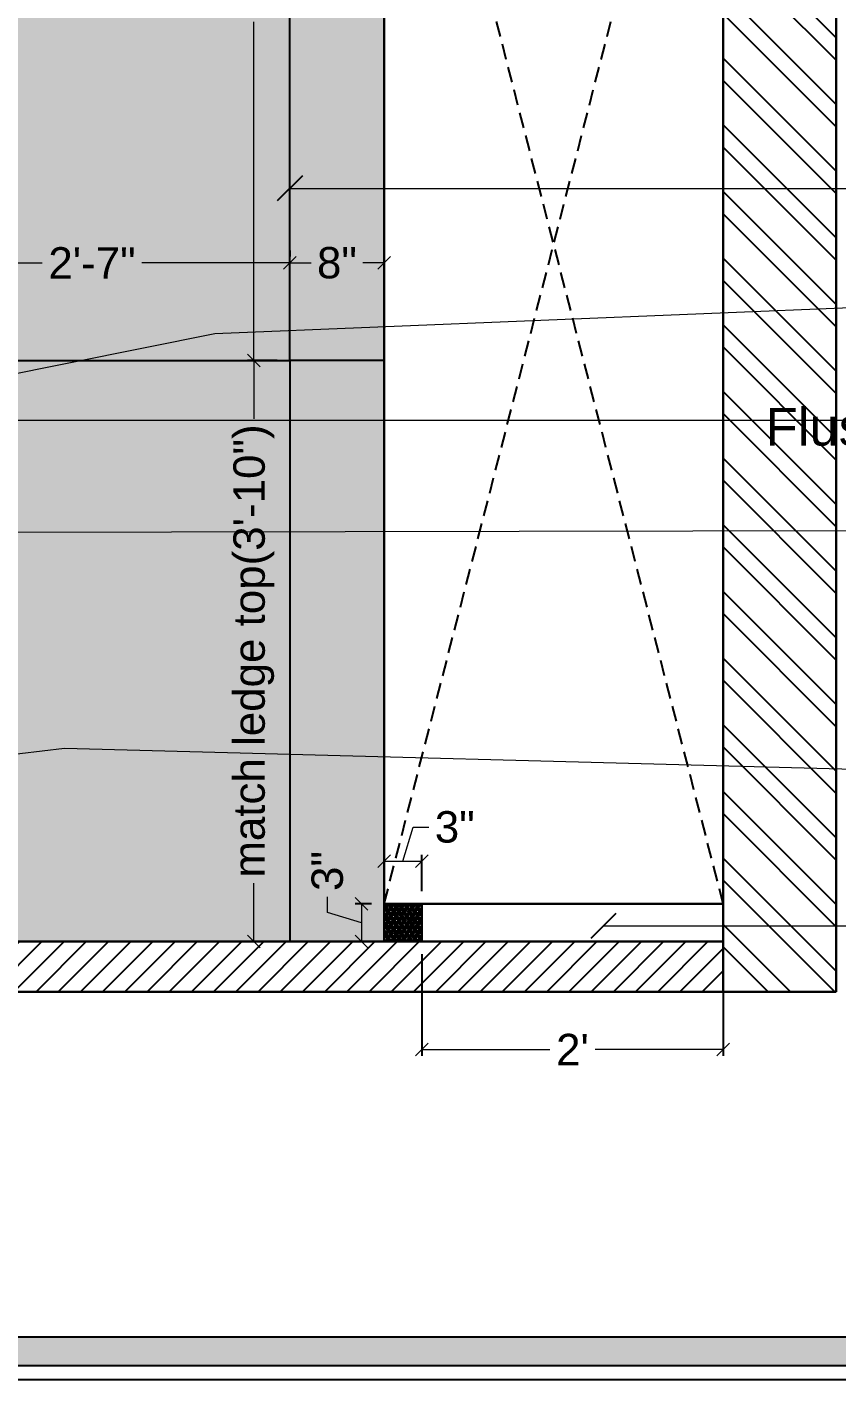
# Model space of a CAD drawing. Header units: millimetres. Extents: x 56222 to 3066687, y -650199 to -121287.
# Drawn here: x 149077.9 to 149142.3, y -184311.3 to -184203.7 of the extents above; entities that cross this region are included whole.
import ezdxf

# ---------------------------------------------------------------- set-up
doc = ezdxf.new("R2010")
doc.units = ezdxf.units.MM
doc.header["$MEASUREMENT"] = 0
doc.header["$PDMODE"] = 35
doc.linetypes.add('DASHED2', pattern=[0.375, 0.25, -0.125])
doc.layers.get('Defpoints').update_dxf_attribs({"color": 220})
doc.layers.add('AR HATCH-7', color=7, linetype='Continuous')
for name, color, linetype, lineweight in [('dim05', 1, 'Continuous', 13), ('Flooring', 253, 'Continuous', 30), ('FURNITURE', 32, 'Continuous', 9), ('LABALLING', 1, 'Continuous', 25), ('NAME PLATE', 7, 'Continuous', 25), ('TILE', 14, 'Continuous', 9), ('wall', 7, 'Continuous', 30), ('XX~SLAB ( BEAM )~ ( DIM )', 7, 'Continuous', 9)]:
    doc.layers.add(name, color=color, linetype=linetype, lineweight=lineweight)
doc.layers.add('hatch', color=253, linetype='Continuous', lineweight=0, transparency=0.4)
doc.styles.add('Aerial', font='arial.ttf')
doc.styles.add('Arial', font='arial.ttf')
doc.styles.get("Standard").update_dxf_attribs({"font": 'arial.ttf', "height": 6})
doc.dimstyles.new('ISO-25', dxfattribs={"dimtxt": 2.5, "dimasz": 1, "dimexe": 0.5, "dimexo": 1, "dimtad": 0, "dimdec": 1, "dimlunit": 4, "dimtxsty": 'Standard', "dimblk": 'OBLIQUE', "dimcen": 2.5, "dimclrd": 1, "dimclre": 1, "dimclrt": 5, "dimadec": 0, "dimazin": 0, "dimtfac": 1, "dimtdec": 1, "dimtmove": 0, "dimatfit": 3, "dimfxl": 1, "dimlwd": -1, "dimarcsym": 0})
doc.dimstyles.new('NEW ', dxfattribs={"dimtxt": 3, "dimasz": 2, "dimexe": 1, "dimexo": 1, "dimgap": 0.089996, "dimtad": 0, "dimtoh": 1, "dimzin": 3, "dimdsep": 46, "dimlunit": 4, "dimtxsty": 'Aerial', "dimblk": 'OBLIQUE', "dimcen": 0.089996, "dimdle": 1, "dimclrd": 252, "dimclre": 252, "dimclrt": 7, "dimadec": 0, "dimazin": 1, "dimtfac": 1, "dimtdec": 0, "dimtofl": 0, "dimtmove": 1, "dimatfit": 3, "dimldrblk": 'OBLIQUE', "dimfxl": 1, "dimtolj": 1, "dimtzin": 0, "dimlwd": 5, "dimlwe": 5, "dimarcsym": 0})
pattern_1 = [(45, (-394.90511, -156.329124), (0.132582521472, 0.22097086912), [1, -0.5]), (135, (-394.90511, -156.329124), (0.132582521472, -0.22097086912), [1, -0.5])]

# ---------------------------------------------------------------- blocks, each defined once
blk = doc.blocks.new('_Oblique')
at = {"layer": 'wall', "color": 0, "lineweight": -2}
blk.add_line((-0.5, -0.5), (0.5, 0.5), dxfattribs=at)
blk = doc.blocks.new('*D982')
at = {"layer": 'Defpoints', "color": 0, "lineweight": 25, "transparency": 16777216}
for p in [(149106.29, -184273.46), (149104.5, -184276.46), (149106.29, -184276.46)]:
    blk.add_point(p, dxfattribs=at)
at = {"layer": 'dim05', "color": 1, "linetype": 'Continuous', "transparency": 16777216}
for p, q in [((149101.78, -184274.15), (149101.78, -184272.9)), ((149104.5, -184273.46), (149104.5, -184276.46)), ((149104.5, -184274.96), (149101.78, -184274.15))]:
    blk.add_line(p, q, dxfattribs=at)
at = {"layer": 'dim05', "color": 1, "linetype": 'Continuous', "lineweight": -2, "transparency": 16777216}
for p, q in [((149105.29, -184273.46), (149104, -184273.46)), ((149105.29, -184276.46), (149104, -184276.46))]:
    blk.add_line(p, q, dxfattribs=at)
at = {"layer": 'dim05', "color": 1, "transparency": 16777216}
for p, rotation in [((149104.5, -184273.46), 90), ((149104.5, -184276.46), 270)]:
    blk.add_blockref('_Oblique', p, dxfattribs=dict(at, rotation=rotation))
at = {"layer": 'dim05', "color": 5, "lineweight": 25, "transparency": 16777216, "insert": (149101.78, -184270.84), "char_height": 2.5, "attachment_point": 5, "rotation": 90, "style": 'Arial'}
blk.add_mtext('3"', dxfattribs=at)
blk = doc.blocks.new('*D983')
at = {"layer": 'Defpoints', "color": 0, "lineweight": 25, "transparency": 16777216}
for p in [(149109.29, -184270.06), (149106.29, -184273.46), (149109.29, -184273.46)]:
    blk.add_point(p, dxfattribs=at)
at = {"layer": 'dim05', "color": 1, "linetype": 'Continuous', "transparency": 16777216}
for p, q in [((149107.79, -184270.06), (149108.61, -184267.35)), ((149108.61, -184267.35), (149109.86, -184267.35)), ((149106.29, -184270.06), (149109.29, -184270.06))]:
    blk.add_line(p, q, dxfattribs=at)
at = {"layer": 'dim05', "color": 1, "linetype": 'Continuous', "lineweight": -2, "transparency": 16777216}
for p, q in [((149106.29, -184272.46), (149106.29, -184269.56)), ((149109.29, -184272.46), (149109.29, -184269.56))]:
    blk.add_line(p, q, dxfattribs=at)
at = {"layer": 'dim05', "color": 1, "transparency": 16777216, "rotation": 180}
blk.add_blockref('_Oblique', (149106.29, -184270.06), dxfattribs=at)
at = {"layer": 'dim05', "color": 1, "transparency": 16777216}
blk.add_blockref('_Oblique', (149109.29, -184270.06), dxfattribs=at)
at = {"layer": 'dim05', "color": 5, "lineweight": 25, "transparency": 16777216, "insert": (149111.92, -184267.35), "char_height": 2.5, "attachment_point": 5, "style": 'Arial'}
blk.add_mtext('3"', dxfattribs=at)
blk = doc.blocks.new('*D991')
at = {"layer": 'Defpoints', "color": 0, "lineweight": 25, "transparency": 16777216}
for p in [(149109.29, -184276.46), (149133.29, -184276.46), (149133.29, -184285.05)]:
    blk.add_point(p, dxfattribs=at)
at = {"layer": 'dim05', "color": 1, "linetype": 'Continuous', "lineweight": -2, "transparency": 16777216}
for p, q in [((149109.29, -184277.46), (149109.29, -184285.55)), ((149133.29, -184277.46), (149133.29, -184285.55))]:
    blk.add_line(p, q, dxfattribs=at)
at = {"layer": 'dim05', "color": 1, "linetype": 'Continuous', "transparency": 16777216}
for p, q in [((149109.29, -184285.05), (149119.5, -184285.05)), ((149133.29, -184285.05), (149123.09, -184285.05))]:
    blk.add_line(p, q, dxfattribs=at)
at = {"layer": 'dim05', "color": 1, "transparency": 16777216, "rotation": 180}
blk.add_blockref('_Oblique', (149109.29, -184285.05), dxfattribs=at)
at = {"layer": 'dim05', "color": 1, "transparency": 16777216}
blk.add_blockref('_Oblique', (149133.29, -184285.05), dxfattribs=at)
at = {"layer": 'dim05', "color": 5, "lineweight": 25, "transparency": 16777216, "insert": (149121.29, -184285.05), "char_height": 2.5, "attachment_point": 5, "style": 'Arial'}
blk.add_mtext("2'", dxfattribs=at)
blk = doc.blocks.new('*D993')
at = {"layer": 'Defpoints', "color": 0, "lineweight": 25, "transparency": 16777216}
for p in [(149095.92, -184230.22), (149098.79, -184230.22), (149098.79, -184276.46)]:
    blk.add_point(p, dxfattribs=at)
at = {"layer": 'dim05', "color": 1, "linetype": 'Continuous', "lineweight": -2, "transparency": 16777216}
for p, q in [((149097.79, -184230.22), (149095.42, -184230.22)), ((149097.79, -184276.46), (149095.42, -184276.46))]:
    blk.add_line(p, q, dxfattribs=at)
at = {"layer": 'dim05', "color": 1, "linetype": 'Continuous', "transparency": 16777216}
for p, q in [((149095.92, -184230.22), (149095.92, -184234.86)), ((149095.92, -184276.46), (149095.92, -184271.82))]:
    blk.add_line(p, q, dxfattribs=at)
at = {"layer": 'dim05', "color": 1, "transparency": 16777216}
for p, rotation in [((149095.92, -184230.22), 90), ((149095.92, -184276.46), 270)]:
    blk.add_blockref('_Oblique', p, dxfattribs=dict(at, rotation=rotation))
at = {"layer": 'dim05', "color": 5, "lineweight": 25, "transparency": 16777216, "insert": (149095.92, -184253.34), "char_height": 2.5, "attachment_point": 5, "rotation": 90, "style": 'Arial'}
blk.add_mtext('match ledge top(3\'-10")', dxfattribs=at)
blk = doc.blocks.new('*D994')
at = {"layer": 'Defpoints', "color": 0, "lineweight": 25, "transparency": 16777216}
for p in [(149095.92, -184168.46), (149095.92, -184168.46), (149095.92, -184230.22)]:
    blk.add_point(p, dxfattribs=at)
at = {"layer": 'dim05', "color": 1, "linetype": 'Continuous', "transparency": 16777216}
for p, q in [((149095.92, -184168.46), (149095.92, -184195.39)), ((149095.92, -184230.22), (149095.92, -184203.29))]:
    blk.add_line(p, q, dxfattribs=at)
at = {"layer": 'dim05', "color": 1, "linetype": 'Continuous', "lineweight": -2, "transparency": 16777216}
for p, q in [((149096.92, -184168.46), (149096.42, -184168.46)), ((149096.92, -184230.22), (149096.42, -184230.22))]:
    blk.add_line(p, q, dxfattribs=at)
at = {"layer": 'dim05', "color": 1, "transparency": 16777216}
for p, rotation in [((149095.92, -184168.46), 90), ((149095.92, -184230.22), 270)]:
    blk.add_blockref('_Oblique', p, dxfattribs=dict(at, rotation=rotation))
at = {"layer": 'dim05', "color": 5, "lineweight": 25, "transparency": 16777216, "insert": (149095.92, -184199.34), "char_height": 2.5, "attachment_point": 5, "rotation": 90, "style": 'Arial'}
blk.add_mtext('5\'-2"', dxfattribs=at)
blk = doc.blocks.new('*D996')
at = {"layer": 'Defpoints', "color": 0, "lineweight": 25, "transparency": 16777216}
for p in [(149067.29, -184222.46), (149098.79, -184222.46), (149098.79, -184222.46)]:
    blk.add_point(p, dxfattribs=at)
at = {"layer": 'dim05', "color": 1, "linetype": 'Continuous', "lineweight": -2, "transparency": 16777216}
for p, q in [((149067.29, -184221.46), (149067.29, -184221.96)), ((149098.79, -184221.46), (149098.79, -184221.96))]:
    blk.add_line(p, q, dxfattribs=at)
at = {"layer": 'dim05', "color": 1, "linetype": 'Continuous', "transparency": 16777216}
for p, q in [((149067.29, -184222.46), (149079.07, -184222.46)), ((149098.79, -184222.46), (149087.01, -184222.46))]:
    blk.add_line(p, q, dxfattribs=at)
at = {"layer": 'dim05', "color": 1, "transparency": 16777216, "rotation": 180}
blk.add_blockref('_Oblique', (149067.29, -184222.46), dxfattribs=at)
at = {"layer": 'dim05', "color": 1, "transparency": 16777216}
blk.add_blockref('_Oblique', (149098.79, -184222.46), dxfattribs=at)
at = {"layer": 'dim05', "color": 5, "lineweight": 25, "transparency": 16777216, "insert": (149083.04, -184222.46), "char_height": 2.5, "attachment_point": 5, "style": 'Arial'}
blk.add_mtext('2\'-7"', dxfattribs=at)
blk = doc.blocks.new('*D1047')
at = {"layer": 'Defpoints', "color": 0, "lineweight": 25, "transparency": 16777216}
for p in [(149098.79, -184222.46), (149106.29, -184222.46), (149106.29, -184222.46)]:
    blk.add_point(p, dxfattribs=at)
at = {"layer": 'dim05', "color": 1, "linetype": 'Continuous', "lineweight": -2, "transparency": 16777216}
for p, q in [((149098.79, -184221.46), (149098.79, -184221.96)), ((149106.29, -184221.46), (149106.29, -184221.96))]:
    blk.add_line(p, q, dxfattribs=at)
at = {"layer": 'dim05', "color": 1, "linetype": 'Continuous', "transparency": 16777216}
for p, q in [((149098.79, -184222.46), (149100.48, -184222.46)), ((149106.29, -184222.46), (149104.6, -184222.46))]:
    blk.add_line(p, q, dxfattribs=at)
at = {"layer": 'dim05', "color": 1, "transparency": 16777216, "rotation": 180}
blk.add_blockref('_Oblique', (149098.79, -184222.46), dxfattribs=at)
at = {"layer": 'dim05', "color": 1, "transparency": 16777216}
blk.add_blockref('_Oblique', (149106.29, -184222.46), dxfattribs=at)
at = {"layer": 'dim05', "color": 5, "lineweight": 25, "transparency": 16777216, "insert": (149102.54, -184222.46), "char_height": 2.5, "attachment_point": 5, "style": 'Arial'}
blk.add_mtext('8"', dxfattribs=at)

msp = doc.modelspace()

# ---------------------------------------------------------------- hatches: boundary and pattern name
at = {"layer": 'AR HATCH-7', "linetype": 'Continuous', "lineweight": 25, "transparency": 33554559}
h = msp.add_hatch(dxfattribs=at)
h.set_pattern_fill('ANSI31', color=9, scale=10)
h.set_pattern_definition([(45, (-407.8811, -401.4326), (-0.8838834765, 0.8838834765), [])])
h.paths.add_polyline_path([(149034.795, -184276.462), (149034.795, -184277.462), (148987.795, -184277.462), (148987.795, -184280.462), (149133.295, -184280.462), (149133.295, -184276.462)])
at = {"layer": 'hatch', "linetype": 'Continuous', "lineweight": 25}
h = msp.add_hatch(dxfattribs=at)
h.set_pattern_fill('ANSI32', color=256, scale=10, angle=90, style=0)
h.set_pattern_definition([(135, (-631.3637, -1000.6684), (-2.65165043, -2.65165043), []), (135, (-631.3637, -998.9007), (-2.65165043, -2.65165043), [])])
h.paths.add_polyline_path([(149133.295, -184280.462), (149142.295, -184280.462), (149142.295, -184155.462), (149133.295, -184155.462)])
h.paths.add_polyline_path([(148987.795, -184155.462), (148978.795, -184155.462), (148978.795, -184280.462), (148987.795, -184280.462)])
at = {"layer": 'NAME PLATE', "true_color": 0xd39e00}
h = msp.add_hatch(color=42, dxfattribs=at)
h.paths.add_polyline_path([(148929.717, -184083.328), (148929.717, -184310.206), (149252.044, -184310.206), (149252.044, -184083.328)])
h.paths.add_polyline_path([(148931.979, -184085.59), (149249.782, -184085.59), (149249.782, -184307.944), (148931.979, -184307.944)], flags=16)
at = {"layer": 'XX~SLAB ( BEAM )~ ( DIM )', "linetype": 'Continuous', "lineweight": 25, "true_color": 0xeee0cd, "transparency": 33554544}
h = msp.add_hatch(dxfattribs=at)
h.set_pattern_fill('HOUND', color=254, angle=45)
h.set_pattern_definition(pattern_1)
h.paths.add_polyline_path([(149098.787, -184230.218), (149075.795, -184230.218), (149075.795, -184276.462), (149098.787, -184276.462)])
h.paths.add_polyline_path([(149106.295, -184230.218), (149098.787, -184230.218), (149098.787, -184276.462), (149106.295, -184276.462)])
h.paths.add_polyline_path([(149106.295, -184168.462), (149098.787, -184168.462), (149098.787, -184230.218), (149106.295, -184230.218)])
h.paths.add_polyline_path([(149098.787, -184168.462), (149067.291, -184168.462), (149067.291, -184230.218), (149098.787, -184230.218)])
h.paths.add_polyline_path([(149067.291, -184168.462), (149035.795, -184168.462), (149035.795, -184230.218), (149067.291, -184230.218)])
h = msp.add_hatch(dxfattribs=at)
h.set_pattern_fill('HOUND', color=254, angle=45)
h.set_pattern_definition(pattern_1)
h.paths.add_polyline_path([(149109.295, -184273.462), (149106.295, -184273.462), (149106.295, -184276.462), (149109.295, -184276.462)])

# ---------------------------------------------------------------- linework, layer by layer
at = {"layer": 'Flooring', "ltscale": 4}
msp.add_lwpolyline([(149034.795, -184277.462), (149034.795, -184276.462), (149133.295, -184276.462)], dxfattribs=at)
at = {"layer": 'FURNITURE', "lineweight": 30}
for p, q in [((149106.295, -184273.462), (149106.295, -184168.462)), ((149133.295, -184273.462), (149106.295, -184273.462)), ((149109.295, -184276.462), (149109.295, -184273.462))]:
    msp.add_line(p, q, dxfattribs=at)
at = {"layer": 'NAME PLATE', "color": 42, "true_color": 0xd39e00}
for points in [[(148928.586, -184082.197), (149253.175, -184082.197), (149253.175, -184311.337), (148928.586, -184311.337)], [(148929.717, -184083.328), (149252.044, -184083.328), (149252.044, -184310.206), (148929.717, -184310.206)], [(148931.979, -184085.59), (149249.782, -184085.59), (149249.782, -184307.944), (148931.979, -184307.944)]]:
    msp.add_lwpolyline(points, close=True, dxfattribs=at)
at = {"layer": 'TILE', "color": 27, "lineweight": 25, "true_color": 0x7d5120}
for points in [[(149098.787, -184168.462), (149067.291, -184168.462), (149067.291, -184230.218), (149098.787, -184230.218)], [(149098.787, -184168.462), (149106.295, -184168.462), (149106.295, -184230.218), (149098.787, -184230.218)], [(149098.787, -184276.462), (149067.291, -184276.462), (149067.291, -184230.218), (149098.787, -184230.218)], [(149098.787, -184276.462), (149106.295, -184276.462), (149106.295, -184230.218), (149098.787, -184230.218)]]:
    msp.add_lwpolyline(points, close=True, dxfattribs=at)
at = {"layer": 'wall', "lineweight": 30}
for p, q in [((149142.295, -184280.462), (149142.295, -184153.462)), ((149133.295, -184280.462), (149133.295, -184155.462)), ((149142.295, -184280.462), (148978.795, -184280.462))]:
    msp.add_line(p, q, dxfattribs=at)
at = {"layer": 'XX~SLAB ( BEAM )~ ( DIM )', "color": 27, "linetype": 'DASHED2', "lineweight": 25, "ltscale": 5, "true_color": 0x7d5120}
for p, q in [((149106.295, -184273.462), (149133.295, -184168.462)), ((149133.295, -184273.462), (149106.295, -184168.462))]:
    msp.add_line(p, q, dxfattribs=at)

# ---------------------------------------------------------------- texts
at = {"layer": 'LABALLING', "lineweight": 5, "ltscale": 4, "insert": (149146.913, -184237.039), "char_height": 3, "attachment_point": 9}
msp.add_mtext('\\pxql;Flush', dxfattribs=at)

# ---------------------------------------------------------------- dimensions: what is measured, and where the dimension line sits
at = {"layer": 'dim05', "color": 27, "lineweight": 25, "true_color": 0x7d5120}
for base, p1, p2, picture, middle in [((149095.925, -184168.462), (149095.925, -184230.218), (149095.925, -184168.462), '*D994', (149095.925, -184199.34)), ((149104.499, -184276.462), (149106.295, -184273.462), (149106.295, -184276.462), '*D982', (149101.785, -184272.272))]:
    dim = msp.add_linear_dim(base=base, p1=p1, p2=p2, angle=90, dimstyle='ISO-25', override={"dimdec": 0, "dimtxsty": 'Arial', "dimtmove": 1}, dxfattribs=at)
    dim.commit()
    dim.dimension.update_dxf_attribs({"geometry": picture, "text_midpoint": middle})
for base, p1, p2, picture, middle in [((149098.787, -184222.462), (149067.291, -184222.462), (149098.787, -184222.462), '*D996', (149083.039, -184222.462)), ((149106.295, -184222.462), (149098.787, -184222.462), (149106.295, -184222.462), '*D1047', (149102.541, -184222.462)), ((149109.295, -184270.064), (149106.295, -184273.462), (149109.295, -184273.462), '*D983', (149110.484, -184267.349)), ((149133.295, -184285.048), (149109.295, -184276.462), (149133.295, -184276.462), '*D991', (149121.295, -184285.048))]:
    dim = msp.add_linear_dim(base=base, p1=p1, p2=p2, dimstyle='ISO-25', override={"dimdec": 0, "dimtxsty": 'Arial', "dimtmove": 1}, dxfattribs=at)
    dim.commit()
    dim.dimension.update_dxf_attribs({"geometry": picture, "text_midpoint": middle})
dim = msp.add_linear_dim(base=(149095.925, -184230.218), p1=(149098.787, -184276.462), p2=(149098.787, -184230.218), angle=90, text='match ledge top(<>)', dimstyle='ISO-25', override={"dimdec": 0, "dimtxsty": 'Arial', "dimtmove": 1}, dxfattribs=at)
dim.commit()
dim.dimension.update_dxf_attribs({"geometry": '*D993', "text_midpoint": (149095.925, -184253.34)})

# ---------------------------------------------------------------- leaders
at = {"layer": 'LABALLING', "lineweight": 5, "ltscale": 2}
for points in [[(149098.787, -184216.529), (149145.148, -184216.529)], [(149067.291, -184233.182), (149092.806, -184228.074), (149146.227, -184225.899)], [(149057.423, -184234.97, 0), (149146.803, -184234.97, 0)], [(149040.558, -184251.532, 0), (149052.064, -184243.913, 0), (149146.803, -184243.744, 0)], [(149063.226, -184263.212), (149080.847, -184261.059), (149145.54, -184262.784)], [(149123.739, -184275.216), (149146.803, -184275.216)]]:
    msp.add_leader(points, dimstyle='NEW ', override={"dimexe": 7, "dimexo": 7, "dimclrd": 1, "dimfxl": 200, "dimfxlon": 1, "dimarcsym": 2}, dxfattribs=at)

doc.saveas('drawing.dxf')
